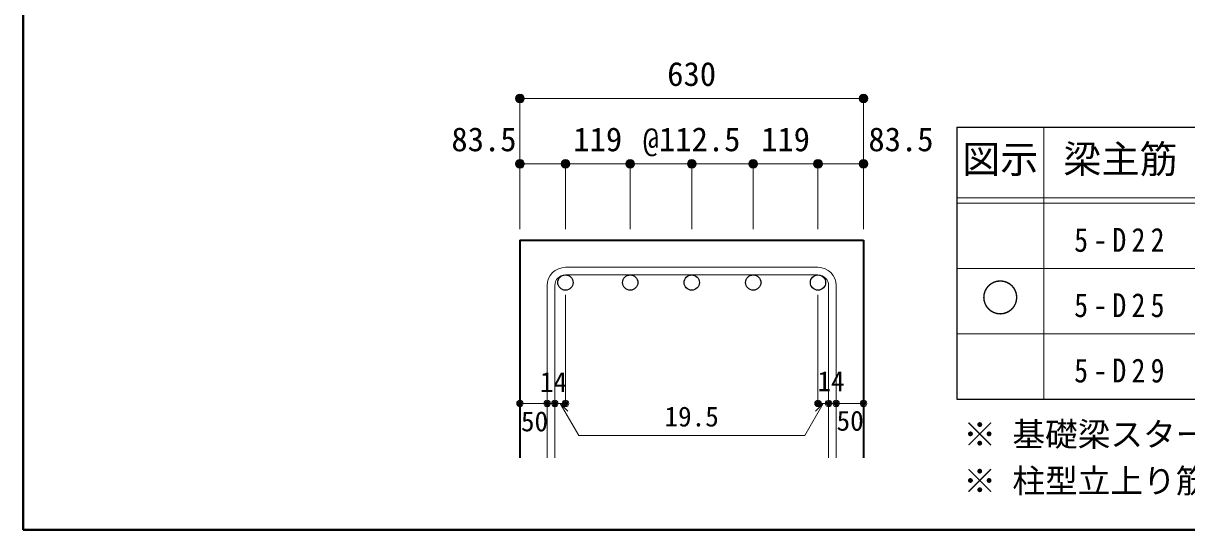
# Model space of a CAD drawing. Units: millimetres at full size, sheet at 1:20. Extents: x -3982 to 3969, y -2797 to 2801.
# Drawn here: x -3982 to -1844, y -2797 to -1866 of the extents above; entities that cross this region are included whole.
import ezdxf
from ezdxf.enums import TextEntityAlignment as Align

# ---------------------------------------------------------------- set-up
doc = ezdxf.new("R2010")
doc.units = ezdxf.units.MM
doc.header["$LTSCALE"] = 20
doc.header["$PDMODE"] = 32
doc.header["$PDSIZE"] = 12
for name, color, linetype, lineweight in [('6-1_躯体線', 2, 'Continuous', 35), ('6-5_梁主筋', 7, 'Continuous', 18), ('6-6_S.T.P.', 7, 'Continuous', 18), ('6-7_文字', 7, 'Continuous', 18), ('6-D_寸法', 4, 'Continuous', 9), ('6-E_枠', 7, 'Continuous', 18), ('F-0_枠', 6, 'Continuous', 40)]:
    doc.layers.add(name, color=color, linetype=linetype, lineweight=lineweight)
doc.styles.add('ＭＳ ゴシック', font='')
doc.styles.get('ＭＳ ゴシック').set_extended_font_data('MS Gothic')

msp = doc.modelspace()

# ---------------------------------------------------------------- linework, layer by layer
at = {"layer": '6-1_躯体線'}
for p, q in [((-3069.37, -2264.67), (-3069.37, -2664.67)), ((-3069.37, -2264.67), (-2438.37, -2264.67)), ((-2438.37, -2264.67), (-2438.37, -2664.67))]:
    msp.add_line(p, q, dxfattribs=at)
at = {"layer": '6-5_梁主筋', "color": 3, "lineweight": 25}
for centre in [(-2985.87, -2342.67), (-2866.87, -2342.67), (-2753.87, -2342.67), (-2640.87, -2342.67), (-2521.87, -2342.67)]:
    msp.add_circle(centre, 14, dxfattribs=at)
at = {"layer": '6-6_S.T.P.'}
for p, q in [((-2521.87, -2314.67), (-2985.87, -2314.67)), ((-2521.87, -2328.67), (-2985.87, -2328.67)), ((-3019.37, -2348.17), (-3019.37, -2664.67)), ((-3005.37, -2348.17), (-3005.37, -2664.67)), ((-2502.37, -2348.17), (-2502.37, -2664.67)), ((-2488.37, -2348.17), (-2488.37, -2664.67))]:
    msp.add_line(p, q, dxfattribs=at)
for centre, radius, start, end in [((-2985.87, -2348.17), 33.5, 90, 180), ((-2985.87, -2348.17), 19.5, 90, 180), ((-2521.87, -2348.17), 33.5, 0, 90), ((-2521.87, -2348.17), 19.5, 0, 90)]:
    msp.add_arc(centre, radius, start, end, dxfattribs=at)
at = {"layer": '6-D_寸法'}
for p, q in [((-3069.37, -2004.67), (-3069.37, -2124.67)), ((-3069.37, -2004.67), (-2438.37, -2004.67)), ((-2438.37, -2004.67), (-2438.37, -2124.67)), ((-3069.37, -2124.67), (-3069.37, -2244.67)), ((-3069.37, -2124.67), (-2985.87, -2124.67)), ((-2985.87, -2124.67), (-2985.87, -2244.67)), ((-2985.87, -2124.67), (-2866.87, -2124.67)), ((-2866.87, -2124.67), (-2866.87, -2244.67)), ((-2866.87, -2124.67), (-2753.87, -2124.67)), ((-2753.87, -2124.67), (-2753.87, -2244.67)), ((-2753.87, -2124.67), (-2640.87, -2124.67)), ((-2640.87, -2124.67), (-2640.87, -2244.67)), ((-2640.87, -2124.67), (-2521.87, -2124.67)), ((-2521.87, -2124.67), (-2521.87, -2244.67)), ((-2521.87, -2124.67), (-2438.37, -2124.67)), ((-2438.37, -2124.67), (-2438.37, -2244.67)), ((-2985.87, -2564.67), (-2985.87, -2365.34)), ((-2521.87, -2564.67), (-2521.87, -2365.34)), ((-3069.37, -2564.67), (-3019.37, -2564.67)), ((-3019.37, -2564.67), (-2985.87, -2564.67)), ((-2995.62, -2564.67), (-2981.47, -2578.81)), ((-2995.62, -2564.67), (-2961.39, -2623.95)), ((-2512.12, -2564.67), (-2546.34, -2623.95)), ((-2512.12, -2564.67), (-2526.26, -2578.81)), ((-2521.87, -2564.67), (-2438.37, -2564.67)), ((-2502.37, -2564.67), (-2488.37, -2564.67)), ((-2961.39, -2623.95), (-2546.34, -2623.95))]:
    msp.add_line(p, q, dxfattribs=at)
for centre, radius in [((-3069.37, -2004.67), 8), ((-3069.37, -2004.67), 7.2), ((-3069.37, -2004.67), 6.4), ((-3069.37, -2004.67), 5.6), ((-3069.37, -2004.67), 4.8), ((-3069.37, -2004.67), 4), ((-3069.37, -2004.67), 3.2), ((-3069.37, -2004.67), 2.4), ((-3069.37, -2004.67), 1.6), ((-3069.37, -2004.67), 0.8), ((-2438.37, -2004.67), 8), ((-2438.37, -2004.67), 7.2), ((-2438.37, -2004.67), 6.4), ((-2438.37, -2004.67), 5.6), ((-2438.37, -2004.67), 4.8), ((-2438.37, -2004.67), 4), ((-2438.37, -2004.67), 3.2), ((-2438.37, -2004.67), 2.4), ((-2438.37, -2004.67), 1.6), ((-2438.37, -2004.67), 0.8), ((-3069.37, -2124.67), 8), ((-3069.37, -2124.67), 7.2), ((-3069.37, -2124.67), 6.4), ((-3069.37, -2124.67), 5.6), ((-3069.37, -2124.67), 4.8), ((-3069.37, -2124.67), 4), ((-3069.37, -2124.67), 3.2), ((-3069.37, -2124.67), 2.4), ((-3069.37, -2124.67), 1.6), ((-3069.37, -2124.67), 0.8), ((-2985.87, -2124.67), 8), ((-2985.87, -2124.67), 7.2), ((-2985.87, -2124.67), 6.4), ((-2985.87, -2124.67), 5.6), ((-2985.87, -2124.67), 4.8), ((-2985.87, -2124.67), 4), ((-2985.87, -2124.67), 3.2), ((-2985.87, -2124.67), 2.4), ((-2985.87, -2124.67), 1.6), ((-2985.87, -2124.67), 0.8), ((-2866.87, -2124.67), 8), ((-2866.87, -2124.67), 7.2), ((-2866.87, -2124.67), 6.4), ((-2866.87, -2124.67), 5.6), ((-2866.87, -2124.67), 4.8), ((-2866.87, -2124.67), 4), ((-2866.87, -2124.67), 3.2), ((-2866.87, -2124.67), 2.4), ((-2866.87, -2124.67), 1.6), ((-2866.87, -2124.67), 0.8), ((-2753.87, -2124.67), 8), ((-2753.87, -2124.67), 7.2), ((-2753.87, -2124.67), 6.4), ((-2753.87, -2124.67), 5.6), ((-2753.87, -2124.67), 4.8), ((-2753.87, -2124.67), 4), ((-2753.87, -2124.67), 3.2), ((-2753.87, -2124.67), 2.4), ((-2753.87, -2124.67), 1.6), ((-2753.87, -2124.67), 0.8), ((-2640.87, -2124.67), 8), ((-2640.87, -2124.67), 7.2), ((-2640.87, -2124.67), 6.4), ((-2640.87, -2124.67), 5.6), ((-2640.87, -2124.67), 4.8), ((-2640.87, -2124.67), 4), ((-2640.87, -2124.67), 3.2), ((-2640.87, -2124.67), 2.4), ((-2640.87, -2124.67), 1.6), ((-2640.87, -2124.67), 0.8), ((-2521.87, -2124.67), 8), ((-2521.87, -2124.67), 7.2), ((-2521.87, -2124.67), 6.4), ((-2521.87, -2124.67), 5.6), ((-2521.87, -2124.67), 4.8), ((-2521.87, -2124.67), 4), ((-2521.87, -2124.67), 3.2), ((-2521.87, -2124.67), 2.4), ((-2521.87, -2124.67), 1.6), ((-2521.87, -2124.67), 0.8), ((-2438.37, -2124.67), 8), ((-2438.37, -2124.67), 7.2), ((-2438.37, -2124.67), 6.4), ((-2438.37, -2124.67), 5.6), ((-2438.37, -2124.67), 4.8), ((-2438.37, -2124.67), 4), ((-2438.37, -2124.67), 3.2), ((-2438.37, -2124.67), 2.4), ((-2438.37, -2124.67), 1.6), ((-2438.37, -2124.67), 0.8), ((-3069.37, -2564.67), 4), ((-3069.37, -2564.67), 3.6), ((-3069.37, -2564.67), 3.2), ((-3069.37, -2564.67), 2.8), ((-3069.37, -2564.67), 2.4), ((-3069.37, -2564.67), 2), ((-3069.37, -2564.67), 1.6), ((-3069.37, -2564.67), 1.2), ((-3069.37, -2564.67), 0.8), ((-3069.37, -2564.67), 0.4), ((-3019.37, -2564.67), 4), ((-3019.37, -2564.67), 3.6), ((-3019.37, -2564.67), 3.2), ((-3019.37, -2564.67), 2.8), ((-3019.37, -2564.67), 2.4), ((-3019.37, -2564.67), 2), ((-3019.37, -2564.67), 1.6), ((-3019.37, -2564.67), 1.2), ((-3019.37, -2564.67), 0.8), ((-3019.37, -2564.67), 0.4), ((-3005.37, -2564.67), 4), ((-3005.37, -2564.67), 3.6), ((-3005.37, -2564.67), 3.2), ((-3005.37, -2564.67), 2.8), ((-3005.37, -2564.67), 2.4), ((-3005.37, -2564.67), 2), ((-3005.37, -2564.67), 1.6), ((-3005.37, -2564.67), 1.2), ((-3005.37, -2564.67), 0.8), ((-3005.37, -2564.67), 0.4), ((-2985.87, -2564.67), 4), ((-2985.87, -2564.67), 3.6), ((-2985.87, -2564.67), 3.2), ((-2985.87, -2564.67), 2.8), ((-2985.87, -2564.67), 2.4), ((-2985.87, -2564.67), 2), ((-2985.87, -2564.67), 1.6), ((-2985.87, -2564.67), 1.2), ((-2985.87, -2564.67), 0.8), ((-2985.87, -2564.67), 0.4), ((-2521.87, -2564.67), 4), ((-2521.87, -2564.67), 3.6), ((-2521.87, -2564.67), 3.2), ((-2521.87, -2564.67), 2.8), ((-2521.87, -2564.67), 2.4), ((-2521.87, -2564.67), 2), ((-2521.87, -2564.67), 1.6), ((-2521.87, -2564.67), 1.2), ((-2521.87, -2564.67), 0.8), ((-2521.87, -2564.67), 0.4), ((-2502.37, -2564.67), 4), ((-2502.37, -2564.67), 3.6), ((-2502.37, -2564.67), 3.2), ((-2502.37, -2564.67), 2.8), ((-2502.37, -2564.67), 2.4), ((-2502.37, -2564.67), 2), ((-2502.37, -2564.67), 1.6), ((-2502.37, -2564.67), 1.2), ((-2502.37, -2564.67), 0.8), ((-2502.37, -2564.67), 0.4), ((-2488.37, -2564.67), 4), ((-2488.37, -2564.67), 3.6), ((-2488.37, -2564.67), 3.2), ((-2488.37, -2564.67), 2.8), ((-2488.37, -2564.67), 2.4), ((-2488.37, -2564.67), 2), ((-2488.37, -2564.67), 1.6), ((-2488.37, -2564.67), 1.2), ((-2488.37, -2564.67), 0.8), ((-2488.37, -2564.67), 0.4), ((-2438.37, -2564.67), 4), ((-2438.37, -2564.67), 3.6), ((-2438.37, -2564.67), 3.2), ((-2438.37, -2564.67), 2.8), ((-2438.37, -2564.67), 2.4), ((-2438.37, -2564.67), 2), ((-2438.37, -2564.67), 1.6), ((-2438.37, -2564.67), 1.2), ((-2438.37, -2564.67), 0.8), ((-2438.37, -2564.67), 0.4)]:
    msp.add_circle(centre, radius, dxfattribs=at)
at = {"layer": '6-D_寸法', "color": 7}
for p in [(-3069.37, -2004.67), (-2438.37, -2004.67), (-3069.37, -2124.67), (-2985.87, -2124.67), (-2866.87, -2124.67), (-2753.87, -2124.67), (-2640.87, -2124.67), (-2521.87, -2124.67), (-2438.37, -2124.67), (-3069.37, -2564.67), (-3019.37, -2564.67), (-3005.37, -2564.67), (-2985.87, -2564.67), (-2521.87, -2564.67), (-2502.37, -2564.67), (-2488.37, -2564.67), (-2438.37, -2564.67)]:
    msp.add_point(p, dxfattribs=at)
at = {"layer": '6-E_枠', "color": 3, "lineweight": 25}
for p, q in [((-2267.02, -2056.95), (-2267.02, -2556.95)), ((-2267.02, -2056.95), (-825.33, -2056.95)), ((-2267.02, -2556.95), (-825.33, -2556.95))]:
    msp.add_line(p, q, dxfattribs=at)
at = {"layer": '6-E_枠'}
for p, q in [((-2107.02, -2056.95), (-2107.02, -2556.95)), ((-2267.02, -2186.95), (-825.33, -2186.95)), ((-2267.02, -2196.95), (-825.33, -2196.95)), ((-2267.02, -2316.95), (-825.33, -2316.95)), ((-2267.02, -2436.95), (-825.33, -2436.95))]:
    msp.add_line(p, q, dxfattribs=at)
at = {"layer": 'F-0_枠'}
for p in [(-3981.92, 2800.77), (3969.4, -2796.83)]:
    msp.add_line(p, (-3981.92, -2796.83), dxfattribs=at)

# ---------------------------------------------------------------- texts
at = {"layer": '6-7_文字', "color": 2, "style": 'ＭＳ ゴシック'}
for s, p in [('図示', (-2257.02, -2156.95)), ('梁主筋', (-2071.17, -2156.95)), ('○', (-2222.02, -2411.95))]:
    msp.add_text(s, height=51.32, dxfattribs=at).set_placement(p, align=Align.BOTTOM_LEFT)
at = {"layer": '6-7_文字', "style": 'ＭＳ ゴシック'}
for s, p in [('※ 基礎梁スターラップ     D13 @300', (-2254.64, -2656.67)), ('※ 柱型立上り筋●は引張側領域時', (-2254.64, -2742.34))]:
    msp.add_text(s, height=43.99, dxfattribs=at).set_placement(p, align=Align.BOTTOM_LEFT)
at = {"layer": '6-7_文字', "char_height": 43.99, "attachment_point": 7, "style": 'ＭＳ ゴシック'}
for s, insert in [('\\T1.38;\\W0.85;5-D22', (-2051.17, -2286.95)), ('\\T1.38;\\W0.85;5-D25', (-2051.17, -2406.95)), ('\\T1.38;\\W0.85;5-D29', (-2051.17, -2526.95))]:
    msp.add_mtext(s, dxfattribs=dict(at, insert=insert))
at = {"layer": '6-D_寸法', "style": 'ＭＳ ゴシック'}
for s, height, p in [('630', 43.99, (-2798.87, -1994.67)), ('83.5', 43.99, (-3195.38, -2114.67)), ('119', 43.99, (-2971.37, -2114.67)), ('@112.5', 43.99, (-2843.87, -2114.67)), ('119', 43.99, (-2626.37, -2114.67)), ('83.5', 43.99, (-2429.26, -2114.67)), ('14', 36.66, (-3032.68, -2554.6)), ('14', 36.66, (-2522.95, -2553.28)), ('50', 36.66, (-3067.6, -2627)), ('19.5', 36.66, (-2803.87, -2618.14)), ('50', 36.66, (-2487.74, -2625.9))]:
    msp.add_text(s, height=height, dxfattribs=at).set_placement(p, align=Align.BOTTOM_LEFT)

doc.saveas('drawing.dxf')
